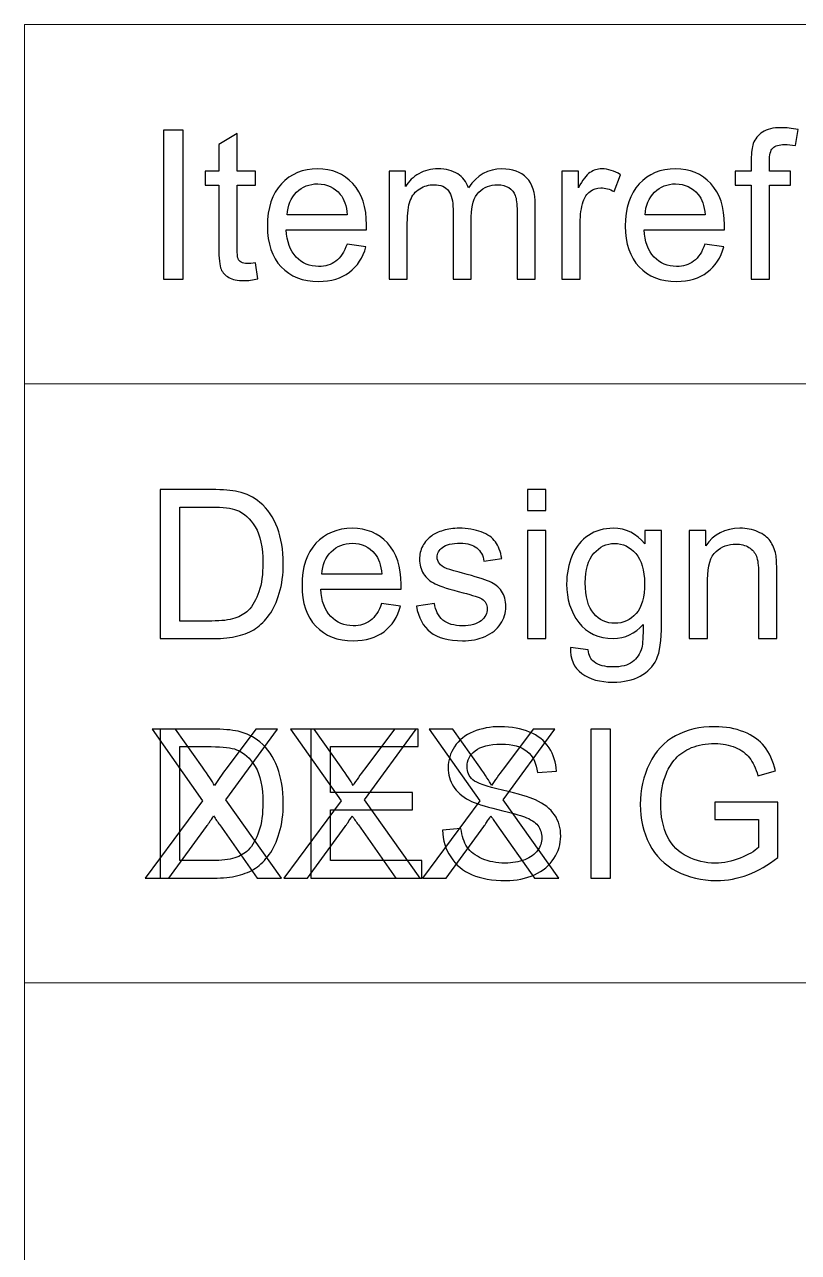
# Model space of a CAD drawing. Header units: centimetres. Extents: x -52 to 52, y -48 to 48.
# Drawn here: x 12.962 to 14.255, y -44.655 to -42.605 of the extents above; entities that cross this region are included whole.
import ezdxf

# ---------------------------------------------------------------- set-up
doc = ezdxf.new("R2010")
doc.units = ezdxf.units.CM
doc.header["$MEASUREMENT"] = 0
doc.layers.add('Title Block', color=7, linetype='Continuous')

msp = doc.modelspace()

# ---------------------------------------------------------------- linework, layer by layer
at = {"layer": 'Title Block', "lineweight": 9}
for points in [[(12.96203, -42.6054), (12.96203, -42.6054), (29.96203, -42.6054), (29.96203, -42.6054)], [(12.96203, -43.2054), (12.96203, -43.2054), (12.96203, -42.6054), (12.96203, -42.6054)], [(12.96203, -43.2054), (12.96203, -43.2054), (29.96203, -43.2054), (29.96203, -43.2054)], [(12.96203, -46.2054), (12.96203, -46.2054), (12.96203, -43.2054), (12.96203, -43.2054)], [(12.96203, -44.2054), (12.96203, -44.2054), (29.96203, -44.2054), (29.96203, -44.2054)]]:
    msp.add_open_spline(points, degree=3, dxfattribs=at)
at = {"layer": 'Title Block'}
for points, knots in [([(13.19432, -43.0304), (13.19432, -43.0304), (13.19432, -42.78179), (13.19432, -42.78179), (13.19432, -42.78179), (13.22731, -42.78179), (13.22731, -42.78179), (13.22731, -42.78179), (13.22731, -43.0304), (13.22731, -43.0304), (13.22731, -43.0304), (13.19432, -43.0304), (13.19432, -43.0304)], [0, 0, 0, 0, 0.25, 0.25, 0.25, 0.5, 0.5, 0.5, 0.75, 0.75, 0.75, 1, 1, 1, 1]), ([(14.17625, -43.0304), (14.17625, -43.0304), (14.17625, -42.8738), (14.17625, -42.8738), (14.17625, -42.8738), (14.14916, -42.8738), (14.14916, -42.8738), (14.14916, -42.8738), (14.14916, -42.85019), (14.14916, -42.85019), (14.14916, -42.85019), (14.17625, -42.85019), (14.17625, -42.85019), (14.17625, -42.85019), (14.17625, -42.8311), (14.17625, -42.8311), (14.17625, -42.819), (14.17729, -42.81003), (14.17943, -42.80419), (14.18238, -42.79632), (14.18747, -42.78989), (14.19488, -42.78497), (14.20223, -42.78005), (14.21259, -42.77762), (14.2259, -42.77762), (14.23452, -42.77762), (14.24401, -42.77867), (14.25443, -42.78069), (14.25443, -42.78069), (14.24986, -42.80743), (14.24986, -42.80743), (14.24349, -42.80633), (14.23753, -42.80575), (14.23186, -42.80575), (14.2226, -42.80575), (14.21606, -42.80772), (14.21219, -42.81165), (14.20837, -42.81559), (14.20646, -42.82294), (14.20646, -42.8337), (14.20646, -42.8337), (14.20646, -42.85019), (14.20646, -42.85019), (14.20646, -42.85019), (14.24153, -42.85019), (14.24153, -42.85019), (14.24153, -42.85019), (14.24153, -42.8738), (14.24153, -42.8738), (14.24153, -42.8738), (14.2068, -42.8738), (14.2068, -42.8738), (14.2068, -42.8738), (14.2068, -43.0304), (14.2068, -43.0304), (14.2068, -43.0304), (14.17625, -43.0304), (14.17625, -43.0304)], [0, 0, 0, 0, 0.0526316, 0.0526316, 0.0526316, 0.1052632, 0.1052632, 0.1052632, 0.1578947, 0.1578947, 0.1578947, 0.2105263, 0.2105263, 0.2105263, 0.2631579, 0.2631579, 0.2631579, 0.3157895, 0.3157895, 0.3157895, 0.3684211, 0.3684211, 0.3684211, 0.4210526, 0.4210526, 0.4210526, 0.4736842, 0.4736842, 0.4736842, 0.5263158, 0.5263158, 0.5263158, 0.5789474, 0.5789474, 0.5789474, 0.6315789, 0.6315789, 0.6315789, 0.6842105, 0.6842105, 0.6842105, 0.7368421, 0.7368421, 0.7368421, 0.7894737, 0.7894737, 0.7894737, 0.8421053, 0.8421053, 0.8421053, 0.8947368, 0.8947368, 0.8947368, 0.9473684, 0.9473684, 0.9473684, 1, 1, 1, 1]), ([(13.34774, -43.00314), (13.34774, -43.00314), (13.3519, -43.03011), (13.3519, -43.03011), (13.34334, -43.0319), (13.33564, -43.03283), (13.32893, -43.03283), (13.31787, -43.03283), (13.30931, -43.03109), (13.30318, -43.02756), (13.2971, -43.02403), (13.29282, -43.01946), (13.29033, -43.01373), (13.28784, -43.008), (13.28662, -42.99597), (13.28662, -42.97762), (13.28662, -42.97762), (13.28662, -42.8738), (13.28662, -42.8738), (13.28662, -42.8738), (13.26406, -42.8738), (13.26406, -42.8738), (13.26406, -42.8738), (13.26406, -42.85019), (13.26406, -42.85019), (13.26406, -42.85019), (13.28662, -42.85019), (13.28662, -42.85019), (13.28662, -42.85019), (13.28662, -42.80563), (13.28662, -42.80563), (13.28662, -42.80563), (13.31718, -42.78729), (13.31718, -42.78729), (13.31718, -42.78729), (13.31718, -42.85019), (13.31718, -42.85019), (13.31718, -42.85019), (13.34774, -42.85019), (13.34774, -42.85019), (13.34774, -42.85019), (13.34774, -42.8738), (13.34774, -42.8738), (13.34774, -42.8738), (13.31718, -42.8738), (13.31718, -42.8738), (13.31718, -42.8738), (13.31718, -42.97936), (13.31718, -42.97936), (13.31718, -42.9881), (13.3177, -42.99371), (13.3188, -42.9962), (13.31984, -42.99869), (13.32158, -43.00065), (13.32401, -43.00216), (13.32644, -43.00361), (13.32991, -43.00436), (13.33443, -43.00436), (13.33778, -43.00436), (13.34224, -43.00395), (13.34774, -43.00314)], [0, 0, 0, 0, 0.05, 0.05, 0.05, 0.1, 0.1, 0.1, 0.15, 0.15, 0.15, 0.2, 0.2, 0.2, 0.25, 0.25, 0.25, 0.3, 0.3, 0.3, 0.35, 0.35, 0.35, 0.4, 0.4, 0.4, 0.45, 0.45, 0.45, 0.5, 0.5, 0.5, 0.55, 0.55, 0.55, 0.6, 0.6, 0.6, 0.65, 0.65, 0.65, 0.7, 0.7, 0.7, 0.75, 0.75, 0.75, 0.8, 0.8, 0.8, 0.85, 0.85, 0.85, 0.9, 0.9, 0.9, 0.95, 0.95, 0.95, 1, 1, 1, 1]), ([(13.5008, -42.97207), (13.5008, -42.97207), (13.5324, -42.97623), (13.5324, -42.97623), (13.52748, -42.99458), (13.51828, -43.00887), (13.50485, -43.019), (13.49143, -43.02913), (13.4743, -43.03422), (13.45341, -43.03422), (13.42713, -43.03422), (13.4063, -43.02612), (13.39091, -43.00991), (13.37551, -42.99377), (13.36782, -42.97103), (13.36782, -42.9418), (13.36782, -42.91159), (13.37557, -42.8881), (13.39114, -42.87143), (13.40671, -42.85471), (13.4269, -42.84637), (13.45173, -42.84637), (13.47574, -42.84637), (13.49536, -42.85453), (13.51058, -42.87091), (13.5258, -42.88729), (13.53344, -42.91032), (13.53344, -42.94001), (13.53344, -42.9418), (13.53338, -42.94452), (13.53327, -42.94811), (13.53327, -42.94811), (13.39907, -42.94811), (13.39907, -42.94811), (13.40022, -42.96784), (13.40578, -42.983), (13.41585, -42.99348), (13.42586, -43.00395), (13.43842, -43.00922), (13.45341, -43.00922), (13.46458, -43.00922), (13.47412, -43.00627), (13.48199, -43.00037), (13.48992, -42.99446), (13.49617, -42.98503), (13.5008, -42.97207)], [0, 0, 0, 0, 0.0666667, 0.0666667, 0.0666667, 0.1333333, 0.1333333, 0.1333333, 0.2, 0.2, 0.2, 0.2666667, 0.2666667, 0.2666667, 0.3333333, 0.3333333, 0.3333333, 0.4, 0.4, 0.4, 0.4666667, 0.4666667, 0.4666667, 0.5333333, 0.5333333, 0.5333333, 0.6, 0.6, 0.6, 0.6666667, 0.6666667, 0.6666667, 0.7333333, 0.7333333, 0.7333333, 0.8, 0.8, 0.8, 0.8666667, 0.8666667, 0.8666667, 0.9333333, 0.9333333, 0.9333333, 1, 1, 1, 1]), ([(13.571, -43.0304), (13.571, -43.0304), (13.571, -42.85019), (13.571, -42.85019), (13.571, -42.85019), (13.59843, -42.85019), (13.59843, -42.85019), (13.59843, -42.85019), (13.59843, -42.87566), (13.59843, -42.87566), (13.60404, -42.86686), (13.61156, -42.85974), (13.62094, -42.85442), (13.63031, -42.84904), (13.64096, -42.84637), (13.65294, -42.84637), (13.66625, -42.84637), (13.67719, -42.84915), (13.68569, -42.85465), (13.6942, -42.8602), (13.70022, -42.8679), (13.70369, -42.87785), (13.71804, -42.85685), (13.73662, -42.84637), (13.75954, -42.84637), (13.77748, -42.84637), (13.79131, -42.85129), (13.80091, -42.86119), (13.81058, -42.87108), (13.81544, -42.8863), (13.81544, -42.90685), (13.81544, -42.90685), (13.81544, -43.0304), (13.81544, -43.0304), (13.81544, -43.0304), (13.78488, -43.0304), (13.78488, -43.0304), (13.78488, -43.0304), (13.78488, -42.91697), (13.78488, -42.91697), (13.78488, -42.90482), (13.78384, -42.89603), (13.78187, -42.89064), (13.77991, -42.88526), (13.77632, -42.88098), (13.77105, -42.87768), (13.76584, -42.87438), (13.75971, -42.87276), (13.75271, -42.87276), (13.73998, -42.87276), (13.72944, -42.87699), (13.72105, -42.88538), (13.71266, -42.89383), (13.7085, -42.90731), (13.7085, -42.92583), (13.7085, -42.92583), (13.7085, -43.0304), (13.7085, -43.0304), (13.7085, -43.0304), (13.67794, -43.0304), (13.67794, -43.0304), (13.67794, -43.0304), (13.67794, -42.91344), (13.67794, -42.91344), (13.67794, -42.8999), (13.67545, -42.88972), (13.67048, -42.88295), (13.6655, -42.87618), (13.65734, -42.87276), (13.64605, -42.87276), (13.63749, -42.87276), (13.62956, -42.87502), (13.62227, -42.87953), (13.61498, -42.88405), (13.60971, -42.89064), (13.60641, -42.89938), (13.60317, -42.90806), (13.60155, -42.92062), (13.60155, -42.937), (13.60155, -42.937), (13.60155, -43.0304), (13.60155, -43.0304), (13.60155, -43.0304), (13.571, -43.0304), (13.571, -43.0304)], [0, 0, 0, 0, 0.0357143, 0.0357143, 0.0357143, 0.0714286, 0.0714286, 0.0714286, 0.1071429, 0.1071429, 0.1071429, 0.1428571, 0.1428571, 0.1428571, 0.1785714, 0.1785714, 0.1785714, 0.2142857, 0.2142857, 0.2142857, 0.25, 0.25, 0.25, 0.2857143, 0.2857143, 0.2857143, 0.3214286, 0.3214286, 0.3214286, 0.3571429, 0.3571429, 0.3571429, 0.3928571, 0.3928571, 0.3928571, 0.4285714, 0.4285714, 0.4285714, 0.4642857, 0.4642857, 0.4642857, 0.5, 0.5, 0.5, 0.5357143, 0.5357143, 0.5357143, 0.5714286, 0.5714286, 0.5714286, 0.6071429, 0.6071429, 0.6071429, 0.6428571, 0.6428571, 0.6428571, 0.6785714, 0.6785714, 0.6785714, 0.7142857, 0.7142857, 0.7142857, 0.75, 0.75, 0.75, 0.7857143, 0.7857143, 0.7857143, 0.8214286, 0.8214286, 0.8214286, 0.8571429, 0.8571429, 0.8571429, 0.8928571, 0.8928571, 0.8928571, 0.9285714, 0.9285714, 0.9285714, 0.9642857, 0.9642857, 0.9642857, 1, 1, 1, 1]), ([(13.85988, -43.0304), (13.85988, -43.0304), (13.85988, -42.85019), (13.85988, -42.85019), (13.85988, -42.85019), (13.88731, -42.85019), (13.88731, -42.85019), (13.88731, -42.85019), (13.88731, -42.8778), (13.88731, -42.8778), (13.89431, -42.86501), (13.90079, -42.85656), (13.90675, -42.85251), (13.91271, -42.8484), (13.91925, -42.84637), (13.92637, -42.84637), (13.93667, -42.84637), (13.94715, -42.84961), (13.9578, -42.85604), (13.9578, -42.85604), (13.94692, -42.88422), (13.94692, -42.88422), (13.93951, -42.88005), (13.9321, -42.87797), (13.92469, -42.87797), (13.91804, -42.87797), (13.91208, -42.88), (13.90681, -42.88399), (13.90155, -42.88798), (13.89778, -42.89354), (13.89553, -42.90066), (13.89211, -42.91148), (13.89043, -42.92334), (13.89043, -42.93625), (13.89043, -42.93625), (13.89043, -43.0304), (13.89043, -43.0304), (13.89043, -43.0304), (13.85988, -43.0304), (13.85988, -43.0304)], [0, 0, 0, 0, 0.0769231, 0.0769231, 0.0769231, 0.1538462, 0.1538462, 0.1538462, 0.2307692, 0.2307692, 0.2307692, 0.3076923, 0.3076923, 0.3076923, 0.3846154, 0.3846154, 0.3846154, 0.4615385, 0.4615385, 0.4615385, 0.5384615, 0.5384615, 0.5384615, 0.6153846, 0.6153846, 0.6153846, 0.6923077, 0.6923077, 0.6923077, 0.7692308, 0.7692308, 0.7692308, 0.8461538, 0.8461538, 0.8461538, 0.9230769, 0.9230769, 0.9230769, 1, 1, 1, 1]), ([(14.09876, -42.97207), (14.09876, -42.97207), (14.13036, -42.97623), (14.13036, -42.97623), (14.12544, -42.99458), (14.11624, -43.00887), (14.10281, -43.019), (14.08939, -43.02913), (14.07226, -43.03422), (14.05137, -43.03422), (14.02509, -43.03422), (14.00426, -43.02612), (13.98887, -43.00991), (13.97347, -42.99377), (13.96578, -42.97103), (13.96578, -42.9418), (13.96578, -42.91159), (13.97353, -42.8881), (13.9891, -42.87143), (14.00467, -42.85471), (14.02486, -42.84637), (14.04969, -42.84637), (14.0737, -42.84637), (14.09332, -42.85453), (14.10854, -42.87091), (14.12376, -42.88729), (14.1314, -42.91032), (14.1314, -42.94001), (14.1314, -42.9418), (14.13134, -42.94452), (14.13123, -42.94811), (14.13123, -42.94811), (13.99703, -42.94811), (13.99703, -42.94811), (13.99818, -42.96784), (14.00374, -42.983), (14.01381, -42.99348), (14.02382, -43.00395), (14.03638, -43.00922), (14.05137, -43.00922), (14.06254, -43.00922), (14.07208, -43.00627), (14.07995, -43.00037), (14.08788, -42.99446), (14.09413, -42.98503), (14.09876, -42.97207)], [0, 0, 0, 0, 0.0666667, 0.0666667, 0.0666667, 0.1333333, 0.1333333, 0.1333333, 0.2, 0.2, 0.2, 0.2666667, 0.2666667, 0.2666667, 0.3333333, 0.3333333, 0.3333333, 0.4, 0.4, 0.4, 0.4666667, 0.4666667, 0.4666667, 0.5333333, 0.5333333, 0.5333333, 0.6, 0.6, 0.6, 0.6666667, 0.6666667, 0.6666667, 0.7333333, 0.7333333, 0.7333333, 0.8, 0.8, 0.8, 0.8666667, 0.8666667, 0.8666667, 0.9333333, 0.9333333, 0.9333333, 1, 1, 1, 1]), ([(13.4008, -42.92311), (13.4008, -42.92311), (13.50115, -42.92311), (13.50115, -42.92311), (13.49982, -42.90795), (13.49594, -42.8966), (13.48963, -42.88902), (13.47997, -42.87728), (13.46735, -42.87137), (13.4519, -42.87137), (13.4379, -42.87137), (13.42615, -42.87606), (13.4166, -42.88544), (13.40711, -42.89481), (13.40184, -42.90737), (13.4008, -42.92311)], [0, 0, 0, 0, 0.2, 0.2, 0.2, 0.4, 0.4, 0.4, 0.6, 0.6, 0.6, 0.8, 0.8, 0.8, 1, 1, 1, 1]), ([(13.99876, -42.92311), (13.99876, -42.92311), (14.09911, -42.92311), (14.09911, -42.92311), (14.09778, -42.90795), (14.0939, -42.8966), (14.08759, -42.88902), (14.07793, -42.87728), (14.06531, -42.87137), (14.04986, -42.87137), (14.03586, -42.87137), (14.02411, -42.87606), (14.01456, -42.88544), (14.00507, -42.89481), (13.9998, -42.90737), (13.99876, -42.92311)], [0, 0, 0, 0, 0.2, 0.2, 0.2, 0.4, 0.4, 0.4, 0.6, 0.6, 0.6, 0.8, 0.8, 0.8, 1, 1, 1, 1]), ([(13.18877, -43.6304), (13.18877, -43.6304), (13.18877, -43.38179), (13.18877, -43.38179), (13.18877, -43.38179), (13.27441, -43.38179), (13.27441, -43.38179), (13.29374, -43.38179), (13.3085, -43.38295), (13.31868, -43.38532), (13.33292, -43.38862), (13.34507, -43.39458), (13.35514, -43.40314), (13.36828, -43.41426), (13.37806, -43.42838), (13.38454, -43.44562), (13.39108, -43.46287), (13.39432, -43.4826), (13.39432, -43.50476), (13.39432, -43.52363), (13.39212, -43.54035), (13.38772, -43.55494), (13.38332, -43.56952), (13.37765, -43.58162), (13.37077, -43.59116), (13.36382, -43.60071), (13.3563, -43.60824), (13.34808, -43.61368), (13.33992, -43.61917), (13.33003, -43.62334), (13.31845, -43.62618), (13.30682, -43.62901), (13.29351, -43.6304), (13.27846, -43.6304), (13.27846, -43.6304), (13.18877, -43.6304), (13.18877, -43.6304)], [0, 0, 0, 0, 0.0833333, 0.0833333, 0.0833333, 0.1666667, 0.1666667, 0.1666667, 0.25, 0.25, 0.25, 0.3333333, 0.3333333, 0.3333333, 0.4166667, 0.4166667, 0.4166667, 0.5, 0.5, 0.5, 0.5833333, 0.5833333, 0.5833333, 0.6666667, 0.6666667, 0.6666667, 0.75, 0.75, 0.75, 0.8333333, 0.8333333, 0.8333333, 0.9166667, 0.9166667, 0.9166667, 1, 1, 1, 1]), ([(13.80242, -43.41651), (13.80242, -43.41651), (13.80242, -43.38179), (13.80242, -43.38179), (13.80242, -43.38179), (13.83297, -43.38179), (13.83297, -43.38179), (13.83297, -43.38179), (13.83297, -43.41651), (13.83297, -43.41651), (13.83297, -43.41651), (13.80242, -43.41651), (13.80242, -43.41651)], [0, 0, 0, 0, 0.25, 0.25, 0.25, 0.5, 0.5, 0.5, 0.75, 0.75, 0.75, 1, 1, 1, 1]), ([(13.22175, -43.60123), (13.22175, -43.60123), (13.27476, -43.60123), (13.27476, -43.60123), (13.29114, -43.60123), (13.30399, -43.59973), (13.3133, -43.59666), (13.32262, -43.59359), (13.33003, -43.58931), (13.33558, -43.58376), (13.34334, -43.57594), (13.34941, -43.56541), (13.35375, -43.55222), (13.35809, -43.53902), (13.36029, -43.52305), (13.36029, -43.50424), (13.36029, -43.4782), (13.35601, -43.45818), (13.3475, -43.44417), (13.339, -43.43017), (13.32864, -43.42079), (13.31643, -43.41605), (13.30763, -43.41264), (13.29345, -43.41096), (13.27389, -43.41096), (13.27389, -43.41096), (13.22175, -43.41096), (13.22175, -43.41096), (13.22175, -43.41096), (13.22175, -43.60123), (13.22175, -43.60123)], [0, 0, 0, 0, 0.1, 0.1, 0.1, 0.2, 0.2, 0.2, 0.3, 0.3, 0.3, 0.4, 0.4, 0.4, 0.5, 0.5, 0.5, 0.6, 0.6, 0.6, 0.7, 0.7, 0.7, 0.8, 0.8, 0.8, 0.9, 0.9, 0.9, 1, 1, 1, 1]), ([(13.55861, -43.57207), (13.55861, -43.57207), (13.59021, -43.57623), (13.59021, -43.57623), (13.58529, -43.59458), (13.57609, -43.60887), (13.56266, -43.619), (13.54924, -43.62913), (13.53211, -43.63422), (13.51122, -43.63422), (13.48494, -43.63422), (13.46411, -43.62612), (13.44872, -43.60991), (13.43332, -43.59377), (13.42563, -43.57103), (13.42563, -43.5418), (13.42563, -43.51159), (13.43338, -43.4881), (13.44895, -43.47143), (13.46452, -43.45471), (13.48471, -43.44637), (13.50954, -43.44637), (13.53355, -43.44637), (13.55317, -43.45453), (13.56839, -43.47091), (13.58361, -43.48729), (13.59125, -43.51032), (13.59125, -43.54001), (13.59125, -43.5418), (13.59119, -43.54452), (13.59108, -43.54811), (13.59108, -43.54811), (13.45688, -43.54811), (13.45688, -43.54811), (13.45803, -43.56784), (13.46359, -43.583), (13.47366, -43.59348), (13.48367, -43.60395), (13.49623, -43.60922), (13.51122, -43.60922), (13.52239, -43.60922), (13.53193, -43.60627), (13.5398, -43.60037), (13.54773, -43.59446), (13.55398, -43.58503), (13.55861, -43.57207)], [0, 0, 0, 0, 0.0666667, 0.0666667, 0.0666667, 0.1333333, 0.1333333, 0.1333333, 0.2, 0.2, 0.2, 0.2666667, 0.2666667, 0.2666667, 0.3333333, 0.3333333, 0.3333333, 0.4, 0.4, 0.4, 0.4666667, 0.4666667, 0.4666667, 0.5333333, 0.5333333, 0.5333333, 0.6, 0.6, 0.6, 0.6666667, 0.6666667, 0.6666667, 0.7333333, 0.7333333, 0.7333333, 0.8, 0.8, 0.8, 0.8666667, 0.8666667, 0.8666667, 0.9333333, 0.9333333, 0.9333333, 1, 1, 1, 1]), ([(13.61665, -43.57658), (13.61665, -43.57658), (13.64686, -43.57172), (13.64686, -43.57172), (13.64854, -43.58381), (13.65329, -43.59307), (13.66104, -43.59956), (13.66879, -43.60598), (13.67967, -43.60922), (13.69356, -43.60922), (13.70763, -43.60922), (13.71804, -43.60638), (13.72487, -43.60065), (13.73164, -43.59498), (13.73506, -43.58827), (13.73506, -43.58057), (13.73506, -43.57369), (13.73199, -43.56825), (13.72591, -43.56431), (13.72163, -43.56159), (13.71121, -43.55818), (13.69466, -43.55395), (13.67232, -43.54834), (13.65687, -43.54348), (13.64819, -43.53937), (13.63957, -43.5352), (13.63303, -43.52953), (13.62858, -43.52224), (13.62412, -43.51501), (13.62186, -43.50696), (13.62186, -43.49817), (13.62186, -43.49012), (13.62371, -43.48272), (13.62736, -43.47589), (13.63106, -43.46906), (13.63604, -43.46339), (13.64235, -43.45887), (13.64709, -43.4554), (13.65357, -43.45245), (13.66173, -43.45002), (13.66995, -43.44759), (13.67869, -43.44637), (13.68807, -43.44637), (13.70219, -43.44637), (13.71457, -43.4484), (13.72522, -43.45251), (13.73592, -43.45656), (13.74379, -43.46211), (13.74889, -43.46906), (13.75392, -43.47606), (13.75745, -43.48538), (13.75936, -43.49707), (13.75936, -43.49707), (13.7295, -43.50123), (13.7295, -43.50123), (13.72817, -43.49186), (13.72423, -43.48451), (13.71775, -43.47924), (13.71127, -43.47398), (13.70213, -43.47137), (13.69026, -43.47137), (13.67632, -43.47137), (13.66631, -43.47369), (13.66035, -43.47832), (13.65439, -43.48295), (13.65138, -43.48839), (13.65138, -43.49458), (13.65138, -43.49851), (13.65259, -43.5021), (13.65508, -43.50529), (13.65757, -43.50853), (13.66145, -43.51125), (13.66677, -43.51339), (13.66984, -43.51454), (13.67875, -43.51715), (13.69368, -43.5212), (13.71521, -43.52693), (13.73025, -43.53167), (13.73882, -43.53532), (13.74738, -43.53897), (13.7541, -43.54435), (13.75896, -43.55129), (13.76388, -43.55829), (13.76631, -43.56697), (13.76631, -43.57739), (13.76631, -43.58752), (13.76335, -43.59707), (13.75739, -43.60604), (13.75143, -43.61501), (13.74287, -43.62195), (13.7317, -43.62687), (13.72047, -43.63179), (13.7078, -43.63422), (13.69368, -43.63422), (13.6703, -43.63422), (13.65242, -43.62936), (13.64015, -43.61969), (13.62788, -43.60997), (13.62007, -43.59562), (13.61665, -43.57658)], [0, 0, 0, 0, 0.030303, 0.030303, 0.030303, 0.0606061, 0.0606061, 0.0606061, 0.0909091, 0.0909091, 0.0909091, 0.1212121, 0.1212121, 0.1212121, 0.1515152, 0.1515152, 0.1515152, 0.1818182, 0.1818182, 0.1818182, 0.2121212, 0.2121212, 0.2121212, 0.2424242, 0.2424242, 0.2424242, 0.2727273, 0.2727273, 0.2727273, 0.3030303, 0.3030303, 0.3030303, 0.3333333, 0.3333333, 0.3333333, 0.3636364, 0.3636364, 0.3636364, 0.3939394, 0.3939394, 0.3939394, 0.4242424, 0.4242424, 0.4242424, 0.4545455, 0.4545455, 0.4545455, 0.4848485, 0.4848485, 0.4848485, 0.5151515, 0.5151515, 0.5151515, 0.5454545, 0.5454545, 0.5454545, 0.5757576, 0.5757576, 0.5757576, 0.6060606, 0.6060606, 0.6060606, 0.6363636, 0.6363636, 0.6363636, 0.6666667, 0.6666667, 0.6666667, 0.6969697, 0.6969697, 0.6969697, 0.7272727, 0.7272727, 0.7272727, 0.7575758, 0.7575758, 0.7575758, 0.7878788, 0.7878788, 0.7878788, 0.8181818, 0.8181818, 0.8181818, 0.8484848, 0.8484848, 0.8484848, 0.8787879, 0.8787879, 0.8787879, 0.9090909, 0.9090909, 0.9090909, 0.9393939, 0.9393939, 0.9393939, 0.969697, 0.969697, 0.969697, 1, 1, 1, 1]), ([(13.80242, -43.6304), (13.80242, -43.6304), (13.80242, -43.45019), (13.80242, -43.45019), (13.80242, -43.45019), (13.83297, -43.45019), (13.83297, -43.45019), (13.83297, -43.45019), (13.83297, -43.6304), (13.83297, -43.6304), (13.83297, -43.6304), (13.80242, -43.6304), (13.80242, -43.6304)], [0, 0, 0, 0, 0.25, 0.25, 0.25, 0.5, 0.5, 0.5, 0.75, 0.75, 0.75, 1, 1, 1, 1]), ([(13.87394, -43.64533), (13.87394, -43.64533), (13.90346, -43.6495), (13.90346, -43.6495), (13.90467, -43.65864), (13.90814, -43.6653), (13.91382, -43.66952), (13.9214, -43.67513), (13.93176, -43.67797), (13.94489, -43.67797), (13.95901, -43.67797), (13.96995, -43.67513), (13.97765, -43.66952), (13.98534, -43.66391), (13.99055, -43.65598), (13.99327, -43.64585), (13.99483, -43.63966), (13.99559, -43.62664), (13.99547, -43.60679), (13.9821, -43.62253), (13.96549, -43.6304), (13.94559, -43.6304), (13.92082, -43.6304), (13.9016, -43.62149), (13.88806, -43.60361), (13.87446, -43.58578), (13.86769, -43.56437), (13.86769, -43.53943), (13.86769, -43.52224), (13.87082, -43.50638), (13.87701, -43.49186), (13.8832, -43.47733), (13.89223, -43.46616), (13.90404, -43.45824), (13.91584, -43.45031), (13.92973, -43.44637), (13.9457, -43.44637), (13.96694, -43.44637), (13.98447, -43.45505), (13.99825, -43.47241), (13.99825, -43.47241), (13.99825, -43.45019), (13.99825, -43.45019), (13.99825, -43.45019), (14.02637, -43.45019), (14.02637, -43.45019), (14.02637, -43.45019), (14.02637, -43.60581), (14.02637, -43.60581), (14.02637, -43.63387), (14.02354, -43.65372), (14.01781, -43.66541), (14.01214, -43.6771), (14.00305, -43.68636), (13.99072, -43.69313), (13.97834, -43.6999), (13.96312, -43.70332), (13.94507, -43.70332), (13.9236, -43.70332), (13.90629, -43.69851), (13.8931, -43.68885), (13.87985, -43.67924), (13.87348, -43.66472), (13.87394, -43.64533)], [0, 0, 0, 0, 0.047619, 0.047619, 0.047619, 0.0952381, 0.0952381, 0.0952381, 0.1428571, 0.1428571, 0.1428571, 0.1904762, 0.1904762, 0.1904762, 0.2380952, 0.2380952, 0.2380952, 0.2857143, 0.2857143, 0.2857143, 0.3333333, 0.3333333, 0.3333333, 0.3809524, 0.3809524, 0.3809524, 0.4285714, 0.4285714, 0.4285714, 0.4761905, 0.4761905, 0.4761905, 0.5238095, 0.5238095, 0.5238095, 0.5714286, 0.5714286, 0.5714286, 0.6190476, 0.6190476, 0.6190476, 0.6666667, 0.6666667, 0.6666667, 0.7142857, 0.7142857, 0.7142857, 0.7619048, 0.7619048, 0.7619048, 0.8095238, 0.8095238, 0.8095238, 0.8571429, 0.8571429, 0.8571429, 0.9047619, 0.9047619, 0.9047619, 0.952381, 0.952381, 0.952381, 1, 1, 1, 1]), ([(14.07267, -43.6304), (14.07267, -43.6304), (14.07267, -43.45019), (14.07267, -43.45019), (14.07267, -43.45019), (14.1001, -43.45019), (14.1001, -43.45019), (14.1001, -43.45019), (14.1001, -43.47577), (14.1001, -43.47577), (14.11329, -43.45615), (14.13239, -43.44637), (14.15733, -43.44637), (14.16821, -43.44637), (14.17816, -43.44834), (14.18725, -43.45222), (14.19633, -43.4561), (14.20316, -43.46125), (14.20768, -43.46755), (14.21219, -43.47386), (14.21537, -43.48138), (14.21717, -43.49007), (14.21827, -43.49574), (14.21885, -43.50563), (14.21885, -43.51975), (14.21885, -43.51975), (14.21885, -43.6304), (14.21885, -43.6304), (14.21885, -43.6304), (14.18829, -43.6304), (14.18829, -43.6304), (14.18829, -43.6304), (14.18829, -43.52091), (14.18829, -43.52091), (14.18829, -43.50847), (14.18713, -43.49915), (14.18476, -43.49302), (14.18239, -43.48688), (14.17816, -43.48196), (14.17215, -43.47826), (14.16613, -43.47461), (14.15901, -43.47276), (14.15091, -43.47276), (14.13794, -43.47276), (14.12677, -43.47687), (14.11734, -43.48515), (14.10791, -43.49336), (14.10322, -43.50905), (14.10322, -43.53208), (14.10322, -43.53208), (14.10322, -43.6304), (14.10322, -43.6304), (14.10322, -43.6304), (14.07267, -43.6304), (14.07267, -43.6304)], [0, 0, 0, 0, 0.0555556, 0.0555556, 0.0555556, 0.1111111, 0.1111111, 0.1111111, 0.1666667, 0.1666667, 0.1666667, 0.2222222, 0.2222222, 0.2222222, 0.2777778, 0.2777778, 0.2777778, 0.3333333, 0.3333333, 0.3333333, 0.3888889, 0.3888889, 0.3888889, 0.4444444, 0.4444444, 0.4444444, 0.5, 0.5, 0.5, 0.5555556, 0.5555556, 0.5555556, 0.6111111, 0.6111111, 0.6111111, 0.6666667, 0.6666667, 0.6666667, 0.7222222, 0.7222222, 0.7222222, 0.7777778, 0.7777778, 0.7777778, 0.8333333, 0.8333333, 0.8333333, 0.8888889, 0.8888889, 0.8888889, 0.9444444, 0.9444444, 0.9444444, 1, 1, 1, 1]), ([(13.45861, -43.52311), (13.45861, -43.52311), (13.55896, -43.52311), (13.55896, -43.52311), (13.55763, -43.50795), (13.55375, -43.4966), (13.54744, -43.48902), (13.53778, -43.47728), (13.52516, -43.47137), (13.50971, -43.47137), (13.49571, -43.47137), (13.48396, -43.47606), (13.47441, -43.48544), (13.46492, -43.49481), (13.45965, -43.50737), (13.45861, -43.52311)], [0, 0, 0, 0, 0.2, 0.2, 0.2, 0.4, 0.4, 0.4, 0.6, 0.6, 0.6, 0.8, 0.8, 0.8, 1, 1, 1, 1]), ([(13.89894, -43.53723), (13.89894, -43.56078), (13.90363, -43.57797), (13.91301, -43.58879), (13.92244, -43.59961), (13.93419, -43.60505), (13.94831, -43.60505), (13.96237, -43.60505), (13.97412, -43.59967), (13.98366, -43.58891), (13.99316, -43.57814), (13.9979, -43.56125), (13.9979, -43.53821), (13.9979, -43.51622), (13.99298, -43.49961), (13.9832, -43.48844), (13.97342, -43.47728), (13.96162, -43.47172), (13.94784, -43.47172), (13.93424, -43.47172), (13.92273, -43.47722), (13.91318, -43.48821), (13.90369, -43.49921), (13.89894, -43.51553), (13.89894, -43.53723)], [0, 0, 0, 0, 0.125, 0.125, 0.125, 0.25, 0.25, 0.25, 0.375, 0.375, 0.375, 0.5, 0.5, 0.5, 0.625, 0.625, 0.625, 0.75, 0.75, 0.75, 0.875, 0.875, 0.875, 1, 1, 1, 1]), ([(13.16353, -44.0304), (13.16353, -44.0304), (13.2596, -43.90141), (13.2596, -43.90141), (13.2596, -43.90141), (13.17499, -43.78179), (13.17499, -43.78179), (13.17499, -43.78179), (13.21417, -43.78179), (13.21417, -43.78179), (13.21417, -43.78179), (13.25948, -43.84539), (13.25948, -43.84539), (13.26892, -43.85858), (13.27546, -43.86865), (13.27922, -43.87566), (13.28483, -43.86698), (13.29143, -43.85772), (13.29901, -43.84794), (13.29901, -43.84794), (13.34866, -43.78179), (13.34866, -43.78179), (13.34866, -43.78179), (13.38471, -43.78179), (13.38471, -43.78179), (13.38471, -43.78179), (13.29837, -43.89996), (13.29837, -43.89996), (13.29837, -43.89996), (13.39131, -44.0304), (13.39131, -44.0304), (13.39131, -44.0304), (13.35092, -44.0304), (13.35092, -44.0304), (13.35092, -44.0304), (13.28819, -43.94174), (13.28819, -43.94174), (13.2846, -43.93671), (13.28118, -43.93167), (13.278, -43.9267), (13.27245, -43.93503), (13.26851, -43.94088), (13.26608, -43.94417), (13.26608, -43.94417), (13.20306, -44.0304), (13.20306, -44.0304), (13.20306, -44.0304), (13.16353, -44.0304), (13.16353, -44.0304)], [0, 0, 0, 0, 0.0625, 0.0625, 0.0625, 0.125, 0.125, 0.125, 0.1875, 0.1875, 0.1875, 0.25, 0.25, 0.25, 0.3125, 0.3125, 0.3125, 0.375, 0.375, 0.375, 0.4375, 0.4375, 0.4375, 0.5, 0.5, 0.5, 0.5625, 0.5625, 0.5625, 0.625, 0.625, 0.625, 0.6875, 0.6875, 0.6875, 0.75, 0.75, 0.75, 0.8125, 0.8125, 0.8125, 0.875, 0.875, 0.875, 0.9375, 0.9375, 0.9375, 1, 1, 1, 1]), ([(13.18877, -44.0304), (13.18877, -44.0304), (13.18877, -43.78179), (13.18877, -43.78179), (13.18877, -43.78179), (13.27441, -43.78179), (13.27441, -43.78179), (13.29374, -43.78179), (13.3085, -43.78295), (13.31868, -43.78532), (13.33292, -43.78862), (13.34507, -43.79458), (13.35514, -43.80314), (13.36828, -43.81426), (13.37806, -43.82838), (13.38454, -43.84562), (13.39108, -43.86287), (13.39432, -43.8826), (13.39432, -43.90476), (13.39432, -43.92363), (13.39212, -43.94035), (13.38772, -43.95494), (13.38332, -43.96952), (13.37765, -43.98162), (13.37077, -43.99116), (13.36382, -44.00071), (13.3563, -44.00824), (13.34808, -44.01368), (13.33992, -44.01917), (13.33003, -44.02334), (13.31845, -44.02618), (13.30682, -44.02901), (13.29351, -44.0304), (13.27846, -44.0304), (13.27846, -44.0304), (13.18877, -44.0304), (13.18877, -44.0304)], [0, 0, 0, 0, 0.0833333, 0.0833333, 0.0833333, 0.1666667, 0.1666667, 0.1666667, 0.25, 0.25, 0.25, 0.3333333, 0.3333333, 0.3333333, 0.4166667, 0.4166667, 0.4166667, 0.5, 0.5, 0.5, 0.5833333, 0.5833333, 0.5833333, 0.6666667, 0.6666667, 0.6666667, 0.75, 0.75, 0.75, 0.8333333, 0.8333333, 0.8333333, 0.9166667, 0.9166667, 0.9166667, 1, 1, 1, 1]), ([(13.39513, -44.0304), (13.39513, -44.0304), (13.4912, -43.90141), (13.4912, -43.90141), (13.4912, -43.90141), (13.40659, -43.78179), (13.40659, -43.78179), (13.40659, -43.78179), (13.44577, -43.78179), (13.44577, -43.78179), (13.44577, -43.78179), (13.49108, -43.84539), (13.49108, -43.84539), (13.50052, -43.85858), (13.50706, -43.86865), (13.51082, -43.87566), (13.51643, -43.86698), (13.52303, -43.85772), (13.53061, -43.84794), (13.53061, -43.84794), (13.58026, -43.78179), (13.58026, -43.78179), (13.58026, -43.78179), (13.61631, -43.78179), (13.61631, -43.78179), (13.61631, -43.78179), (13.52997, -43.89996), (13.52997, -43.89996), (13.52997, -43.89996), (13.62291, -44.0304), (13.62291, -44.0304), (13.62291, -44.0304), (13.58252, -44.0304), (13.58252, -44.0304), (13.58252, -44.0304), (13.51979, -43.94174), (13.51979, -43.94174), (13.5162, -43.93671), (13.51278, -43.93167), (13.5096, -43.9267), (13.50405, -43.93503), (13.50011, -43.94088), (13.49768, -43.94417), (13.49768, -43.94417), (13.43466, -44.0304), (13.43466, -44.0304), (13.43466, -44.0304), (13.39513, -44.0304), (13.39513, -44.0304)], [0, 0, 0, 0, 0.0625, 0.0625, 0.0625, 0.125, 0.125, 0.125, 0.1875, 0.1875, 0.1875, 0.25, 0.25, 0.25, 0.3125, 0.3125, 0.3125, 0.375, 0.375, 0.375, 0.4375, 0.4375, 0.4375, 0.5, 0.5, 0.5, 0.5625, 0.5625, 0.5625, 0.625, 0.625, 0.625, 0.6875, 0.6875, 0.6875, 0.75, 0.75, 0.75, 0.8125, 0.8125, 0.8125, 0.875, 0.875, 0.875, 0.9375, 0.9375, 0.9375, 1, 1, 1, 1]), ([(13.44021, -44.0304), (13.44021, -44.0304), (13.44021, -43.78179), (13.44021, -43.78179), (13.44021, -43.78179), (13.61972, -43.78179), (13.61972, -43.78179), (13.61972, -43.78179), (13.61972, -43.81096), (13.61972, -43.81096), (13.61972, -43.81096), (13.4732, -43.81096), (13.4732, -43.81096), (13.4732, -43.81096), (13.4732, -43.88735), (13.4732, -43.88735), (13.4732, -43.88735), (13.61035, -43.88735), (13.61035, -43.88735), (13.61035, -43.88735), (13.61035, -43.91651), (13.61035, -43.91651), (13.61035, -43.91651), (13.4732, -43.91651), (13.4732, -43.91651), (13.4732, -43.91651), (13.4732, -44.00123), (13.4732, -44.00123), (13.4732, -44.00123), (13.62563, -44.00123), (13.62563, -44.00123), (13.62563, -44.00123), (13.62563, -44.0304), (13.62563, -44.0304), (13.62563, -44.0304), (13.44021, -44.0304), (13.44021, -44.0304)], [0, 0, 0, 0, 0.0833333, 0.0833333, 0.0833333, 0.1666667, 0.1666667, 0.1666667, 0.25, 0.25, 0.25, 0.3333333, 0.3333333, 0.3333333, 0.4166667, 0.4166667, 0.4166667, 0.5, 0.5, 0.5, 0.5833333, 0.5833333, 0.5833333, 0.6666667, 0.6666667, 0.6666667, 0.75, 0.75, 0.75, 0.8333333, 0.8333333, 0.8333333, 0.9166667, 0.9166667, 0.9166667, 1, 1, 1, 1]), ([(13.62673, -44.0304), (13.62673, -44.0304), (13.7228, -43.90141), (13.7228, -43.90141), (13.7228, -43.90141), (13.63819, -43.78179), (13.63819, -43.78179), (13.63819, -43.78179), (13.67737, -43.78179), (13.67737, -43.78179), (13.67737, -43.78179), (13.72268, -43.84539), (13.72268, -43.84539), (13.73212, -43.85858), (13.73866, -43.86865), (13.74242, -43.87566), (13.74803, -43.86698), (13.75463, -43.85772), (13.76221, -43.84794), (13.76221, -43.84794), (13.81186, -43.78179), (13.81186, -43.78179), (13.81186, -43.78179), (13.84791, -43.78179), (13.84791, -43.78179), (13.84791, -43.78179), (13.76157, -43.89996), (13.76157, -43.89996), (13.76157, -43.89996), (13.85451, -44.0304), (13.85451, -44.0304), (13.85451, -44.0304), (13.81412, -44.0304), (13.81412, -44.0304), (13.81412, -44.0304), (13.75139, -43.94174), (13.75139, -43.94174), (13.7478, -43.93671), (13.74438, -43.93167), (13.7412, -43.9267), (13.73565, -43.93503), (13.73171, -43.94088), (13.72928, -43.94417), (13.72928, -43.94417), (13.66626, -44.0304), (13.66626, -44.0304), (13.66626, -44.0304), (13.62673, -44.0304), (13.62673, -44.0304)], [0, 0, 0, 0, 0.0625, 0.0625, 0.0625, 0.125, 0.125, 0.125, 0.1875, 0.1875, 0.1875, 0.25, 0.25, 0.25, 0.3125, 0.3125, 0.3125, 0.375, 0.375, 0.375, 0.4375, 0.4375, 0.4375, 0.5, 0.5, 0.5, 0.5625, 0.5625, 0.5625, 0.625, 0.625, 0.625, 0.6875, 0.6875, 0.6875, 0.75, 0.75, 0.75, 0.8125, 0.8125, 0.8125, 0.875, 0.875, 0.875, 0.9375, 0.9375, 0.9375, 1, 1, 1, 1]), ([(13.66035, -43.95054), (13.66035, -43.95054), (13.69125, -43.94776), (13.69125, -43.94776), (13.6927, -43.96026), (13.69612, -43.9705), (13.7015, -43.97855), (13.70688, -43.98653), (13.71521, -43.99302), (13.7265, -43.99799), (13.73778, -44.00291), (13.75051, -44.0054), (13.76463, -44.0054), (13.77719, -44.0054), (13.78824, -44.00355), (13.79785, -43.99979), (13.80746, -43.99603), (13.81458, -43.99087), (13.81926, -43.98434), (13.82395, -43.9778), (13.82632, -43.97068), (13.82632, -43.96304), (13.82632, -43.95528), (13.82407, -43.94851), (13.81955, -43.94267), (13.81504, -43.93688), (13.80757, -43.93202), (13.79716, -43.92803), (13.7905, -43.92548), (13.77574, -43.92143), (13.75289, -43.91593), (13.73003, -43.91044), (13.71406, -43.90529), (13.70491, -43.90042), (13.69305, -43.89417), (13.68425, -43.88642), (13.67847, -43.87722), (13.67262, -43.86802), (13.66973, -43.85766), (13.66973, -43.84626), (13.66973, -43.83364), (13.67331, -43.82189), (13.68043, -43.81101), (13.68755, -43.80008), (13.69791, -43.7918), (13.71162, -43.78613), (13.72528, -43.78046), (13.7405, -43.77762), (13.75723, -43.77762), (13.77563, -43.77762), (13.79189, -43.78058), (13.80595, -43.78654), (13.82002, -43.79244), (13.83084, -43.80118), (13.83842, -43.81275), (13.846, -43.82427), (13.85005, -43.83735), (13.85063, -43.85193), (13.85063, -43.85193), (13.81903, -43.85436), (13.81903, -43.85436), (13.81735, -43.83868), (13.81162, -43.82681), (13.80184, -43.81883), (13.79206, -43.81078), (13.7776, -43.80679), (13.7585, -43.80679), (13.73859, -43.80679), (13.72407, -43.81044), (13.71498, -43.81773), (13.7059, -43.82502), (13.70132, -43.83382), (13.70132, -43.84412), (13.70132, -43.85303), (13.70456, -43.86038), (13.71099, -43.86616), (13.71735, -43.87189), (13.73385, -43.87785), (13.76058, -43.88387), (13.78732, -43.88995), (13.80566, -43.89522), (13.81562, -43.89973), (13.83003, -43.90638), (13.84073, -43.91478), (13.84762, -43.92502), (13.85451, -43.9352), (13.85792, -43.94695), (13.85792, -43.96026), (13.85792, -43.97351), (13.85416, -43.9859), (13.84658, -43.99759), (13.839, -44.00928), (13.82818, -44.01836), (13.814, -44.02484), (13.79982, -44.03133), (13.7839, -44.03457), (13.76614, -44.03457), (13.74368, -44.03457), (13.72488, -44.03127), (13.70972, -44.02473), (13.6945, -44.01819), (13.68263, -44.00835), (13.67401, -43.99516), (13.66533, -43.98202), (13.66082, -43.96715), (13.66035, -43.95054)], [0, 0, 0, 0, 0.0285714, 0.0285714, 0.0285714, 0.0571429, 0.0571429, 0.0571429, 0.0857143, 0.0857143, 0.0857143, 0.1142857, 0.1142857, 0.1142857, 0.1428571, 0.1428571, 0.1428571, 0.1714286, 0.1714286, 0.1714286, 0.2, 0.2, 0.2, 0.2285714, 0.2285714, 0.2285714, 0.2571429, 0.2571429, 0.2571429, 0.2857143, 0.2857143, 0.2857143, 0.3142857, 0.3142857, 0.3142857, 0.3428571, 0.3428571, 0.3428571, 0.3714286, 0.3714286, 0.3714286, 0.4, 0.4, 0.4, 0.4285714, 0.4285714, 0.4285714, 0.4571429, 0.4571429, 0.4571429, 0.4857143, 0.4857143, 0.4857143, 0.5142857, 0.5142857, 0.5142857, 0.5428571, 0.5428571, 0.5428571, 0.5714286, 0.5714286, 0.5714286, 0.6, 0.6, 0.6, 0.6285714, 0.6285714, 0.6285714, 0.6571429, 0.6571429, 0.6571429, 0.6857143, 0.6857143, 0.6857143, 0.7142857, 0.7142857, 0.7142857, 0.7428571, 0.7428571, 0.7428571, 0.7714286, 0.7714286, 0.7714286, 0.8, 0.8, 0.8, 0.8285714, 0.8285714, 0.8285714, 0.8571429, 0.8571429, 0.8571429, 0.8857143, 0.8857143, 0.8857143, 0.9142857, 0.9142857, 0.9142857, 0.9428571, 0.9428571, 0.9428571, 0.9714286, 0.9714286, 0.9714286, 1, 1, 1, 1]), ([(13.90827, -44.0304), (13.90827, -44.0304), (13.90827, -43.78179), (13.90827, -43.78179), (13.90827, -43.78179), (13.94126, -43.78179), (13.94126, -43.78179), (13.94126, -43.78179), (13.94126, -44.0304), (13.94126, -44.0304), (13.94126, -44.0304), (13.90827, -44.0304), (13.90827, -44.0304)], [0, 0, 0, 0, 0.25, 0.25, 0.25, 0.5, 0.5, 0.5, 0.75, 0.75, 0.75, 1, 1, 1, 1]), ([(14.1155, -43.93283), (14.1155, -43.93283), (14.1155, -43.90366), (14.1155, -43.90366), (14.1155, -43.90366), (14.22071, -43.90366), (14.22071, -43.90366), (14.22071, -43.90366), (14.22071, -43.99579), (14.22071, -43.99579), (14.20457, -44.00864), (14.1879, -44.01836), (14.17071, -44.02484), (14.15353, -44.03133), (14.13587, -44.03457), (14.11782, -44.03457), (14.0934, -44.03457), (14.07123, -44.02936), (14.05127, -44.01888), (14.03136, -44.00847), (14.01626, -43.99331), (14.00613, -43.97357), (13.99595, -43.95378), (13.99085, -43.93167), (13.99085, -43.90731), (13.99085, -43.88312), (13.99589, -43.86055), (14.00601, -43.83954), (14.01614, -43.8186), (14.03067, -43.80303), (14.04965, -43.7929), (14.06863, -43.78272), (14.0905, -43.77762), (14.11527, -43.77762), (14.13321, -43.77762), (14.14947, -43.78052), (14.164, -43.78636), (14.17853, -43.79221), (14.18993, -43.80031), (14.19814, -43.81067), (14.20642, -43.82108), (14.21267, -43.83468), (14.21695, -43.85141), (14.21695, -43.85141), (14.18726, -43.85951), (14.18726, -43.85951), (14.1835, -43.84689), (14.17887, -43.83694), (14.17337, -43.82965), (14.16782, -43.82242), (14.15995, -43.81663), (14.14965, -43.81229), (14.1394, -43.80795), (14.128, -43.80575), (14.11545, -43.80575), (14.10046, -43.80575), (14.0875, -43.80806), (14.0765, -43.81264), (14.06556, -43.81721), (14.05677, -43.82323), (14.05, -43.83075), (14.04328, -43.83821), (14.03807, -43.84643), (14.03437, -43.85534), (14.02806, -43.87079), (14.02488, -43.88746), (14.02488, -43.90546), (14.02488, -43.92768), (14.0287, -43.94626), (14.03628, -43.96125), (14.04392, -43.97618), (14.05503, -43.98729), (14.06956, -43.99452), (14.08414, -44.00175), (14.09959, -44.0054), (14.11597, -44.0054), (14.1302, -44.0054), (14.14409, -44.00262), (14.15763, -43.99712), (14.17118, -43.99157), (14.18142, -43.98572), (14.18842, -43.97942), (14.18842, -43.97942), (14.18842, -43.93283), (14.18842, -43.93283), (14.18842, -43.93283), (14.1155, -43.93283), (14.1155, -43.93283)], [0, 0, 0, 0, 0.0344828, 0.0344828, 0.0344828, 0.0689655, 0.0689655, 0.0689655, 0.1034483, 0.1034483, 0.1034483, 0.137931, 0.137931, 0.137931, 0.1724138, 0.1724138, 0.1724138, 0.2068966, 0.2068966, 0.2068966, 0.2413793, 0.2413793, 0.2413793, 0.2758621, 0.2758621, 0.2758621, 0.3103448, 0.3103448, 0.3103448, 0.3448276, 0.3448276, 0.3448276, 0.3793103, 0.3793103, 0.3793103, 0.4137931, 0.4137931, 0.4137931, 0.4482759, 0.4482759, 0.4482759, 0.4827586, 0.4827586, 0.4827586, 0.5172414, 0.5172414, 0.5172414, 0.5517241, 0.5517241, 0.5517241, 0.5862069, 0.5862069, 0.5862069, 0.6206897, 0.6206897, 0.6206897, 0.6551724, 0.6551724, 0.6551724, 0.6896552, 0.6896552, 0.6896552, 0.7241379, 0.7241379, 0.7241379, 0.7586207, 0.7586207, 0.7586207, 0.7931034, 0.7931034, 0.7931034, 0.8275862, 0.8275862, 0.8275862, 0.862069, 0.862069, 0.862069, 0.8965517, 0.8965517, 0.8965517, 0.9310345, 0.9310345, 0.9310345, 0.9655172, 0.9655172, 0.9655172, 1, 1, 1, 1]), ([(13.22175, -44.00123), (13.22175, -44.00123), (13.27476, -44.00123), (13.27476, -44.00123), (13.29114, -44.00123), (13.30399, -43.99973), (13.3133, -43.99666), (13.32262, -43.99359), (13.33003, -43.98931), (13.33558, -43.98376), (13.34334, -43.97594), (13.34941, -43.96541), (13.35375, -43.95222), (13.35809, -43.93902), (13.36029, -43.92305), (13.36029, -43.90424), (13.36029, -43.8782), (13.35601, -43.85818), (13.3475, -43.84417), (13.339, -43.83017), (13.32864, -43.82079), (13.31643, -43.81605), (13.30763, -43.81264), (13.29345, -43.81096), (13.27389, -43.81096), (13.27389, -43.81096), (13.22175, -43.81096), (13.22175, -43.81096), (13.22175, -43.81096), (13.22175, -44.00123), (13.22175, -44.00123)], [0, 0, 0, 0, 0.1, 0.1, 0.1, 0.2, 0.2, 0.2, 0.3, 0.3, 0.3, 0.4, 0.4, 0.4, 0.5, 0.5, 0.5, 0.6, 0.6, 0.6, 0.7, 0.7, 0.7, 0.8, 0.8, 0.8, 0.9, 0.9, 0.9, 1, 1, 1, 1])]:
    msp.add_open_spline(points, degree=3, knots=knots, dxfattribs=at)

doc.saveas('drawing.dxf')
